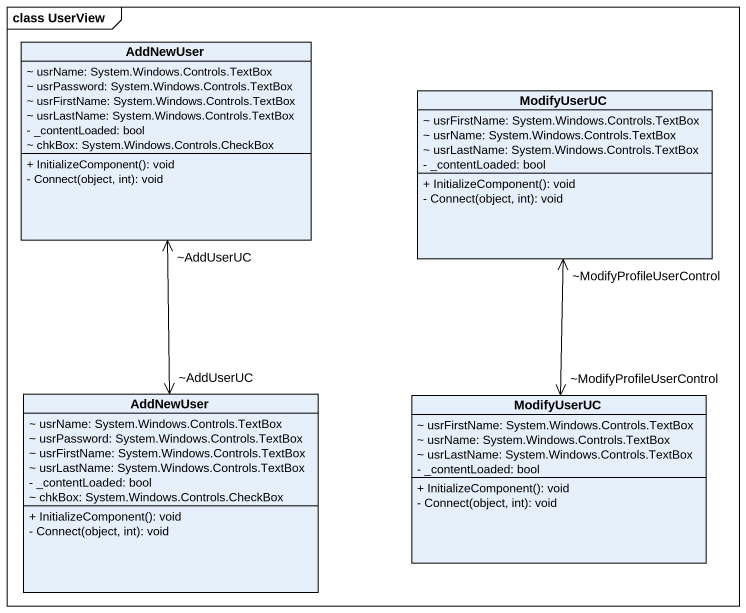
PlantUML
@startuml
mainframe class UserView
hide circle
hide empty members
skinparam classAttributeIconSize 0
class AddNewUser {
  ~ usrName: System.Windows.Controls.TextBox
  ~ usrPassword: System.Windows.Controls.TextBox
  ~ usrFirstName: System.Windows.Controls.TextBox
  ~ usrLastName: System.Windows.Controls.TextBox
  - _contentLoaded: bool
  ~ chkBox: System.Windows.Controls.CheckBox
  + InitializeComponent(): void
  - Connect(object, int): void
}
class ModifyUserUC {
  ~ usrFirstName: System.Windows.Controls.TextBox
  ~ usrName: System.Windows.Controls.TextBox
  ~ usrLastName: System.Windows.Controls.TextBox
  - _contentLoaded: bool
  + InitializeComponent(): void
  - Connect(object, int): void
}
class "AddNewUser" as AddNewUser_2 {
  ~ usrName: System.Windows.Controls.TextBox
  ~ usrPassword: System.Windows.Controls.TextBox
  ~ usrFirstName: System.Windows.Controls.TextBox
  ~ usrLastName: System.Windows.Controls.TextBox
  - _contentLoaded: bool
  ~ chkBox: System.Windows.Controls.CheckBox
  + InitializeComponent(): void
  - Connect(object, int): void
}
class "ModifyUserUC" as ModifyUserUC_2 {
  ~ usrFirstName: System.Windows.Controls.TextBox
  ~ usrName: System.Windows.Controls.TextBox
  ~ usrLastName: System.Windows.Controls.TextBox
  - _contentLoaded: bool
  + InitializeComponent(): void
  - Connect(object, int): void
}
AddNewUser_2 "~AddUserUC" <-up-> "~AddUserUC" AddNewUser
ModifyUserUC_2 "~ModifyProfileUserControl" <-up-> "~ModifyProfileUserControl" ModifyUserUC
@enduml
